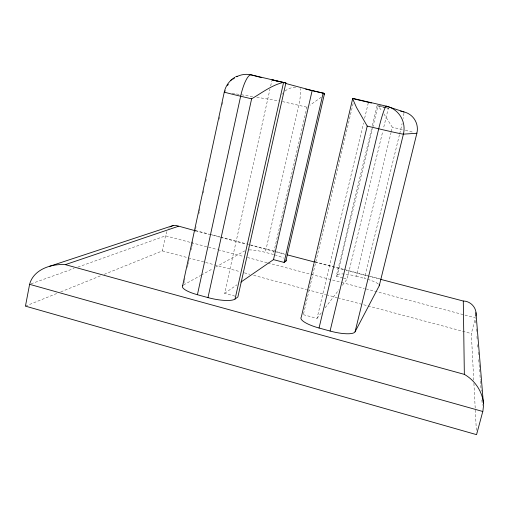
<?xml version="1.0" encoding="UTF-8"?>
<svg xmlns="http://www.w3.org/2000/svg" width="509" height="509" viewBox="0 0 509 509"><rect width="100%" height="100%" fill="white"/><g stroke="black" fill="none" stroke-linecap="round" stroke-linejoin="round"><path stroke-width="0.38" stroke-dasharray="2.54 1.91" d="M104.211 274.351L162.365 250.892L165.641 235.374L166.907 231.601M183.844 283.532L184.315 281.337M184.474 280.599L184.945 278.404M187.318 267.397L187.789 265.195M187.948 264.457L188.425 262.256M188.584 261.518L189.055 259.304M191.123 249.715L191.6 247.489M191.759 246.75L192.237 244.53M192.396 243.786L192.873 241.565M194.953 231.913L195.431 229.686M195.596 228.942L196.073 226.715M198.803 214.028L199.286 211.782M199.445 211.031L199.929 208.785M203.326 193.019L203.81 190.767M205.757 181.713L206.247 179.448M219.22 119.17L219.716 116.86M222.376 104.504L222.878 102.182M234.935 296.136L224.615 293.324L269.98 89.081M270.667 85.983L271.87 80.568M249.136 249.9A16.988 3.27 12.6 0 1 265.348 252.356L298.758 105.274A17.497 3.328 -77.1 0 0 300.138 88.553M307.328 106.928L306.921 107.189L273.276 254.436L265.348 252.356M303.555 313.907L353.125 103.461M303.377 314.683L317.024 318.399L363.509 122.974M364.616 118.343L368.287 102.894M342.786 277.914L336.277 276.19L371.564 128.771M372.302 125.685L377.105 105.617L388.335 108.22L383.487 128.319M336.277 276.19L337.512 274.745L372.601 128.243M372.785 127.479L377.958 105.872L377.105 105.617M342.353 285.301L347.132 279.059L382.743 131.411M337.512 274.745A17.3 3.378 13.9 0 1 356.211 276.241L391.103 132.385M391.281 131.653L392.344 127.263L383.85 113.825M378.142 283.85A17.338 3.385 14 0 0 364.399 278.398L399.533 134.376M399.711 133.638L400.787 129.241A17.828 1.215 -76.2 0 0 402.116 123.502M473.745 380.159L471.34 333.567L475.476 317.864L365.048 288.635M317.024 318.399L321.803 312.151M325.149 307.78L339.007 289.672M168.835 228.458L169.478 227.739M321.255 97.2L309.943 105.229M224.615 293.324L236.997 284.792M183.533 284.989L200.616 275.471M201.303 275.095L212.915 268.618M215.651 267.098L244.759 250.88M25.45 306.132L57.103 293.362M60.781 291.873L101.272 275.541M31.024 283.825L74.11 268.453M77.852 267.117L165.54 235.832L190.595 242.462M232.091 93.249L239.771 94.496M241.317 94.75L253.463 96.723M256.784 97.264L278.957 100.877M282.431 101.571L306.921 107.189M384.397 107.361L377.958 105.872L381.674 110.593M386.007 107.736L389.232 108.481M402.301 129.598L392.344 127.263M405.399 130.336L413.588 132.346M195.59 230.583L208.563 233.917M210.077 234.312L219.913 236.895M220.671 237.092L248.678 244.435M250.193 244.835L273.887 251.045M276.941 251.847L285.352 254.055M315.243 261.893L343.613 269.337M344.377 269.535L380.07 278.894M195.335 230.749L219.894 237.188M220.645 237.385L246.159 244.078M250.695 245.268L274.217 251.433M274.981 251.637L284.9 254.239M314.988 262.129L343.295 269.554M346.285 270.343L380.21 279.237M356.211 276.241L364.399 278.398M343.511 278.105L347.132 279.059M191.333 242.659L217.356 249.544M218.1 249.741L243.633 256.498M247.412 257.503L267.117 262.714M267.88 262.918L310.286 274.141M311.024 274.338L340.909 282.247M341.66 282.444L364.291 288.438M162.365 250.892L187.668 257.662M188.432 257.866L213.735 264.635M214.499 264.845L239.803 271.615M244.403 272.843L249.766 274.281M253.603 275.305L306.501 289.462M307.271 289.666L325.671 294.59M326.434 294.794L337.168 297.67M337.938 297.873L471.34 333.567M379.51 105.509L388.335 108.22M475.68 320.517L475.896 323.234M476.335 328.897L476.57 331.862M476.927 336.468L477.175 339.637M477.563 344.612L477.798 347.596M478.155 352.183L478.403 355.314M478.74 359.634L479.09 364.107M479.147 364.864L479.713 372.111M479.942 375.031L480.35 380.28M480.413 381.069L481.202 391.186M481.896 400.061L482.303 405.291M473.911 383.322L476.443 432.281M225.201 91.442A22.727 21.919 89.6 0 1 225.563 90.138M274.688 254.824A17.007 3.283 12.7 0 1 283.532 258.114M281.852 94.4A17.503 17.058 -86 0 1 282.559 93.478M285.065 90.99A17.503 17.058 -86 0 1 296.308 87.249M403.923 113.208A17.828 1.215 -76.2 0 1 403.141 118.476"/><path stroke-width="0.76" d="M475.839 316.102C477.423 308.499 470.952 301.035 463.292 301.029L380.21 279.237M483.442 403.058C482.239 391.166 474.674 380.255 464.348 374.376L65.324 264.635C51.384 263.649 33.505 269.356 29.605 284.327L25.45 306.132L476.564 434.654L482.907 411.005L483.55 405.304L475.947 312.66M182.604 285.797L224.291 92.002C225.538 86.072 229.317 80.715 234.496 77.553M197.416 294.711L240.642 96.233A22.695 5.612 -77.4 0 1 251.204 74.88L285.886 82.999L237.888 296.938L235.056 299.05A22.002 5.434 11.8 0 1 207.971 297.6L197.416 294.711A21.989 5.408 11.6 0 1 182.986 285.364M207.971 297.6L251.624 98.822C261.887 92.861 271.882 84.984 283.589 82.375L235.056 299.05M240.903 282.094L273.492 259.628L312.157 90.564L285.664 83.451M273.492 259.628L284.105 262.428L323.139 93.109L312.157 90.564M284.105 262.428L285.842 261.13L324.526 93.484L323.139 93.109M310.675 277.246L301.29 317.12A22.371 5.669 13.8 0 0 319.041 328.019L330.074 331.041A22.428 5.688 14 0 0 355.072 331.792L379.262 285.746L416.871 133.263L416.438 133.11M310.846 276.502L313.824 263.84M314.002 263.096L316.814 251.128M316.992 250.383L336.105 169.147M336.29 168.377L352.731 98.377L386.35 106.165L403.796 111.859A17.86 17.675 -49.3 0 1 416.865 133.282L403.408 134.141A23.14 0.439 13.2 0 1 378.715 128.79L367.224 126.079L356.497 107.482L352.527 98.517L371.417 103.022M319.041 328.019L367.224 126.079M330.074 331.041L378.715 128.79A23.249 2.074 -76.4 0 1 386.35 106.165A23.249 23.026 -61.6 0 1 403.408 134.141L355.072 331.792M323.953 94.82L324.577 93.503L313.506 90.933M230.8 80.358L231.754 79.639M170.579 226.772L173.073 225.512L175.758 225.353L194.597 230.552M235.54 76.916L237.156 76.185M65.324 264.635L178.36 226.295M49.538 266.322L173.187 225.487M285.886 82.999L272.041 79.792L278.856 81.625M305.661 89.113L306.704 89.355M307.232 89.476L308.798 89.838M309.319 89.959L312.984 90.812M400.551 111.108L403.796 111.859A17.828 1.215 -76.2 0 1 403.936 112.215M251.624 98.822L240.642 96.233A22.67 0.42 13 0 1 224.584 92.034M287.203 254.844L314.25 261.938M261.601 77.635L251.204 74.88A22.727 21.919 89.6 0 0 236.628 76.732M29.605 284.327L482.786 411.482M463.292 301.029L464.348 374.376M227.529 85.563A22.727 21.919 89.6 0 1 228.293 84.309M232.81 79.251A22.727 21.919 89.6 0 1 234.655 77.89M285.963 259.902A17.007 3.283 12.7 0 1 285.842 261.13M379.059 284.735A17.338 3.385 14 0 1 379.262 285.746"/></g></svg>
